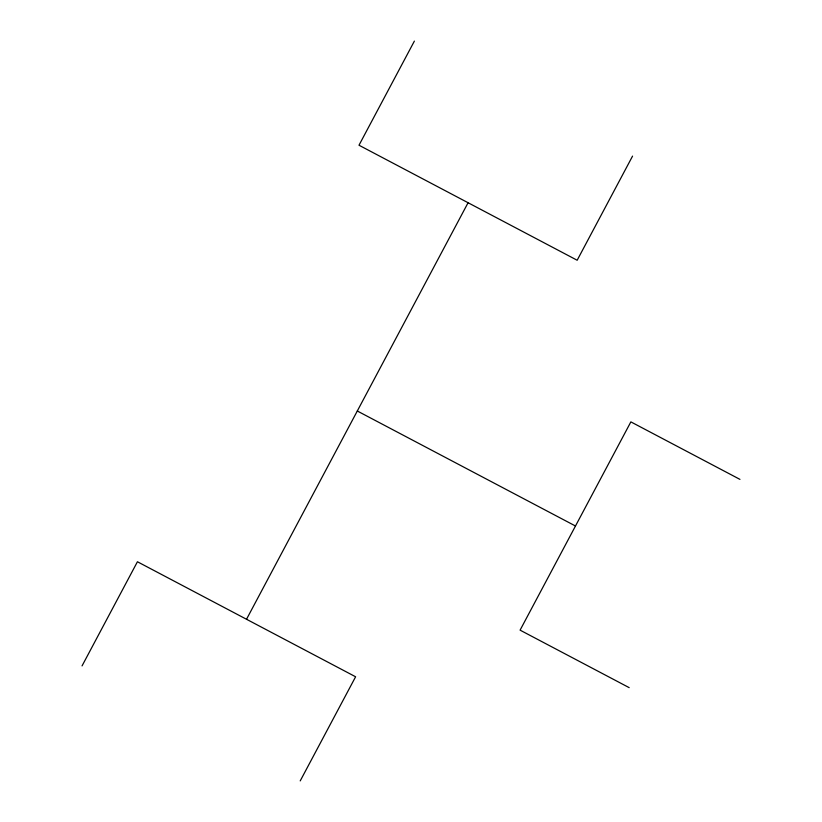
<?xml version="1.0" encoding="UTF-8"?>
<svg xmlns="http://www.w3.org/2000/svg" width="822" height="822" viewBox="0 0 822 822"><rect width="100%" height="100%" fill="white"/><g stroke="black" fill="none" stroke-linecap="round" stroke-linejoin="round"><path stroke-width="1.23" d="M82.046 665.892L137.428 561.755L355.607 676.773L300.215 780.9M414.38 41.1L358.998 145.227L577.167 260.245L632.56 156.108M246.518 619.264L468.078 202.736M739.954 479.38L630.864 421.881L520.09 630.145L629.179 687.644M357.303 411L575.482 526.008"/></g></svg>
